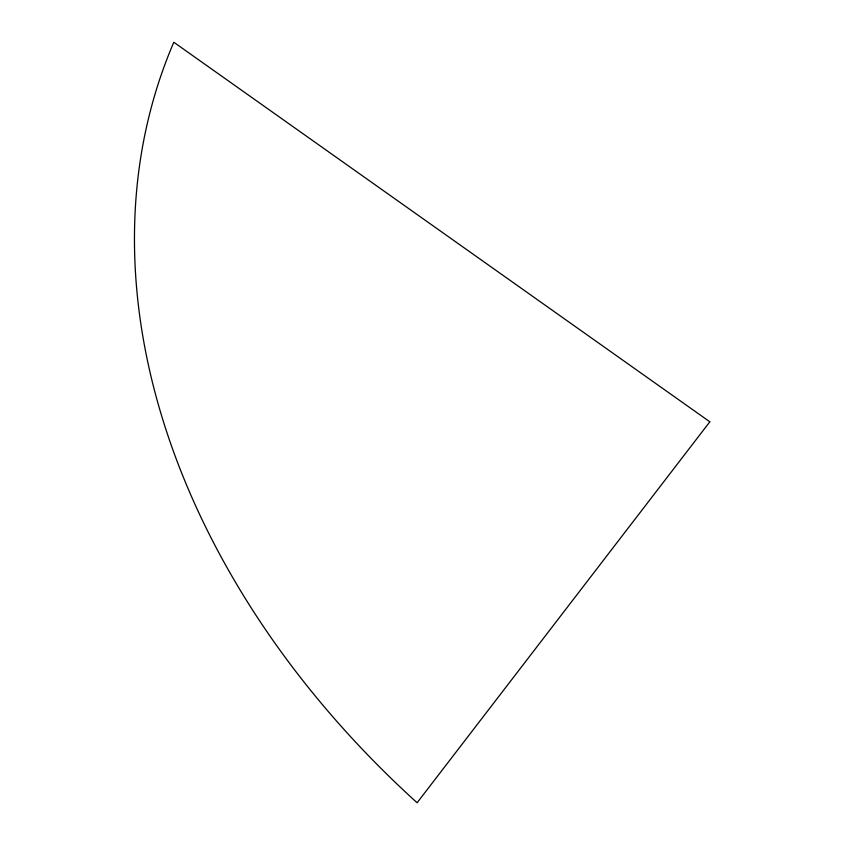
<?xml version="1.0" encoding="UTF-8"?>
<svg xmlns="http://www.w3.org/2000/svg" width="845" height="845" viewBox="0 0 845 845"><rect width="100%" height="100%" fill="white"/><g stroke="black" fill="none" stroke-linecap="round" stroke-linejoin="round"><path stroke-width="1.27" d="M709.832 421.803L417.113 802.75A825.502 617.283 29.7 0 1 173.816 42.25L709.832 421.803"/></g></svg>
